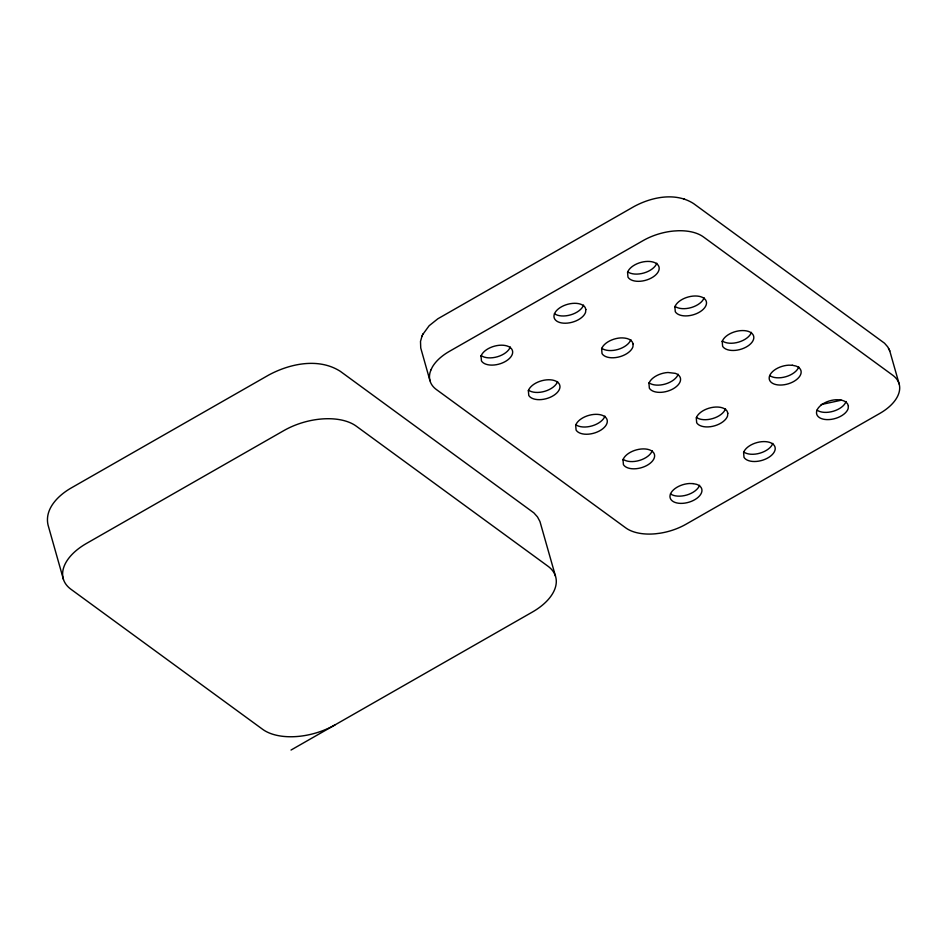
<?xml version="1.0" encoding="UTF-8"?>
<svg xmlns="http://www.w3.org/2000/svg" width="947" height="947" viewBox="0 0 947 947"><rect width="100%" height="100%" fill="white"/><g stroke="black" fill="none" stroke-linecap="round" stroke-linejoin="round"><path stroke-width="1.42" d="M422.054 335.948L420.504 341.417L420.74 347.987L429.985 380.741M422.646 334.622L429.157 325.721L437.881 318.76L634.194 206.446C651.879 196.917 675.696 192.063 693.583 203.581L884.522 343.205L887.682 346.827L889.778 350.97L899.188 384.068M421.735 336.635L422.954 333.96M291.025 750.048L532.368 612.058A53.707 30.268 -15.8 0 0 547.934 566.188L356.285 426.174A53.707 30.268 -15.8 0 0 283.934 430.554L86.532 543.412A53.707 30.268 -15.8 0 0 70.978 589.283L262.627 729.308A53.707 30.268 -15.8 0 0 334.978 724.917M821.132 404.582L841.256 400.202M683.935 198.917L684.539 199.083M888.688 348.484L889.008 349.23M889.446 350.212L889.778 350.97M555.451 576.036L539.956 521.537L537.505 516.944L533.895 512.895L340.352 371.354C318.819 357.552 290.161 363.53 268.901 374.941L71.499 487.8C58.643 495.068 44.402 508.646 48.013 524.91L63.449 579.434M798.759 366.915A16.419 9.257 -15.8 0 1 785.998 376.669A16.419 9.257 -15.8 0 1 769.686 375.545M704.118 297.772A16.419 9.257 -15.8 0 1 691.357 307.526A16.419 9.257 -15.8 0 1 675.045 306.402M846.085 401.492A16.419 9.257 -15.8 0 1 833.324 411.235A16.419 9.257 -15.8 0 1 817.012 410.122M751.444 332.35A16.419 9.257 -15.8 0 1 738.684 342.092A16.419 9.257 -15.8 0 1 722.36 340.979M656.792 263.207A16.419 9.257 -15.8 0 1 644.031 272.949A16.419 9.257 -15.8 0 1 627.719 271.836M583.541 305.088A16.419 9.257 -15.8 0 1 570.769 314.83A16.419 9.257 -15.8 0 1 554.457 313.717M630.856 339.665A16.419 9.257 -15.8 0 1 618.095 349.407A16.419 9.257 -15.8 0 1 601.783 348.295M725.509 408.808A16.419 9.257 -15.8 0 1 712.736 418.55A16.419 9.257 -15.8 0 1 696.424 417.438M772.823 443.374A16.419 9.257 -15.8 0 1 760.062 453.128A16.419 9.257 -15.8 0 1 743.75 452.003M678.182 374.231A16.419 9.257 -15.8 0 1 665.421 383.985A16.419 9.257 -15.8 0 1 649.109 382.86M652.246 450.689A16.419 9.257 -15.8 0 1 639.485 460.431A16.419 9.257 -15.8 0 1 623.162 459.319M604.92 416.112A16.419 9.257 -15.8 0 1 592.159 425.866A16.419 9.257 -15.8 0 1 575.847 424.753M557.594 381.546A16.419 9.257 -15.8 0 1 544.833 391.289A16.419 9.257 -15.8 0 1 528.521 390.176M699.561 485.266A16.419 9.257 -15.8 0 1 686.8 495.009A16.419 9.257 -15.8 0 1 670.488 493.896M510.279 346.969A16.419 9.257 -15.8 0 1 497.518 356.723A16.419 9.257 -15.8 0 1 481.194 355.599M585.838 309.527L585.577 312.309A16.419 9.257 -15.8 0 1 561.429 322.903A16.419 9.257 -15.8 0 1 560.127 307.609A16.419 9.257 -15.8 0 1 585.163 307.479L585.838 309.527M633.164 344.104L632.904 346.886A16.419 9.257 -15.8 0 1 618.06 357.161A16.419 9.257 -15.8 0 1 602.032 353.61L601.629 348.78A16.419 9.257 -15.8 0 1 620.628 337.913C625.292 337.736 632.004 338.647 633.164 344.104M727.805 413.247L727.545 416.029A16.419 9.257 -15.8 0 1 712.7 426.304A16.419 9.257 -15.8 0 1 696.684 422.753L696.27 417.923A16.419 9.257 -15.8 0 1 711.114 407.648A16.419 9.257 -15.8 0 1 727.13 411.199L727.805 413.247M848.382 405.932L848.133 408.713A16.419 9.257 -15.8 0 1 829.122 419.58A16.419 9.257 -15.8 0 1 816.847 410.607A16.419 9.257 -15.8 0 1 835.858 399.752C840.522 399.575 847.222 400.486 848.382 405.932M481.04 356.096L481.455 360.925A16.419 9.257 -15.8 0 0 506.503 360.795A16.419 9.257 -15.8 0 0 505.189 345.501A16.419 9.257 -15.8 0 0 481.04 356.096M528.367 390.661L528.781 395.491A16.419 9.257 -15.8 0 0 553.817 395.361A16.419 9.257 -15.8 0 0 552.515 380.078A16.419 9.257 -15.8 0 0 528.367 390.661M575.681 425.239L576.096 430.068A16.419 9.257 -15.8 0 0 601.144 429.938A16.419 9.257 -15.8 0 0 599.83 414.644A16.419 9.257 -15.8 0 0 575.681 425.239M627.565 272.322L627.979 277.151A16.419 9.257 -15.8 0 0 653.016 277.021A16.419 9.257 -15.8 0 0 651.714 261.727A16.419 9.257 -15.8 0 0 627.565 272.322M623.008 459.804L623.422 464.646A16.419 9.257 -15.8 0 0 648.47 464.504A16.419 9.257 -15.8 0 0 647.156 449.221A16.419 9.257 -15.8 0 0 623.008 459.804M648.944 383.357L649.358 388.187A16.419 9.257 -15.8 0 0 673.27 388.743A16.419 9.257 -15.8 0 0 675.318 373.343L667.955 372.491A16.419 9.257 -15.8 0 0 648.944 383.357M674.88 306.899L675.294 311.729A16.419 9.257 -15.8 0 0 700.342 311.599A16.419 9.257 -15.8 0 0 699.028 296.304A16.419 9.257 -15.8 0 0 674.88 306.899M722.206 341.465L722.62 346.294A16.419 9.257 -15.8 0 0 747.668 346.164A16.419 9.257 -15.8 0 0 746.354 330.882A16.419 9.257 -15.8 0 0 722.206 341.465M743.596 452.5L743.999 457.33A16.419 9.257 -15.8 0 0 769.047 457.2A16.419 9.257 -15.8 0 0 767.745 441.906A16.419 9.257 -15.8 0 0 743.596 452.5M430.98 369.803L430.021 372.633A44.758 25.226 -15.8 0 0 436.449 389.584L625.73 527.87A44.758 25.226 -15.8 0 0 655.442 533.788L659.976 533.22A44.758 25.226 -15.8 0 0 686.03 524.212L879.763 413.448A44.758 25.226 -15.8 0 0 892.725 375.225L703.443 236.939A44.758 25.226 -15.8 0 0 678.194 230.748L673.731 231.021A44.758 25.226 -15.8 0 0 643.143 240.585L449.411 351.349A44.758 25.226 -15.8 0 0 432.4 366.963L430.98 369.803M792.308 365.258L788.531 365.175A16.419 9.257 -15.8 0 0 769.319 379.368A16.419 9.257 -15.8 0 0 792.639 382.079A16.419 9.257 -15.8 0 0 795.906 366.027L792.308 365.258M693.097 483.609L689.333 483.515A16.419 9.257 -15.8 0 0 670.121 497.72A16.419 9.257 -15.8 0 0 693.441 500.418A16.419 9.257 -15.8 0 0 696.708 484.367L693.097 483.609"/></g></svg>
